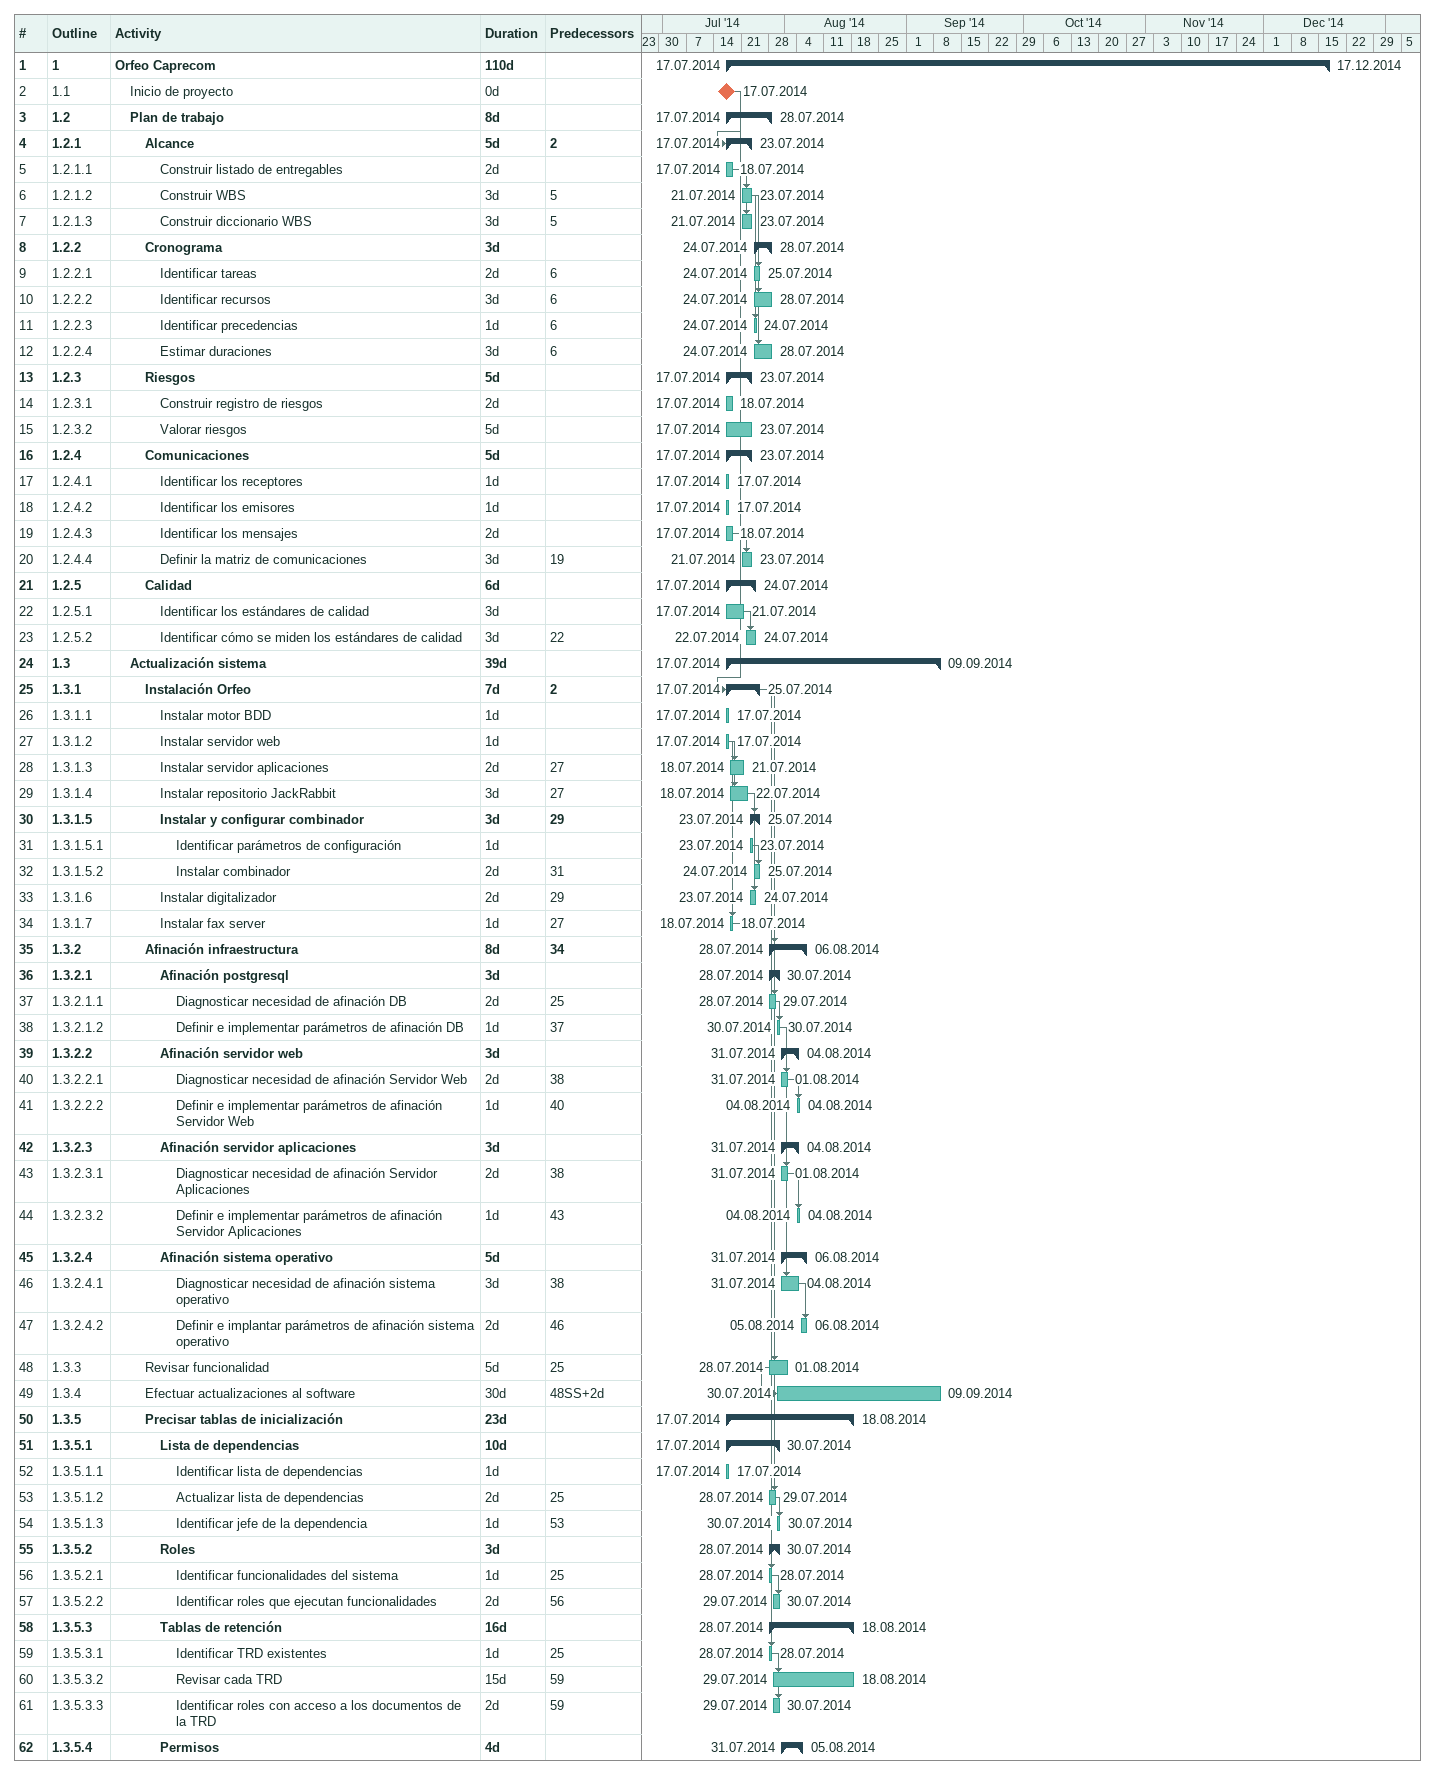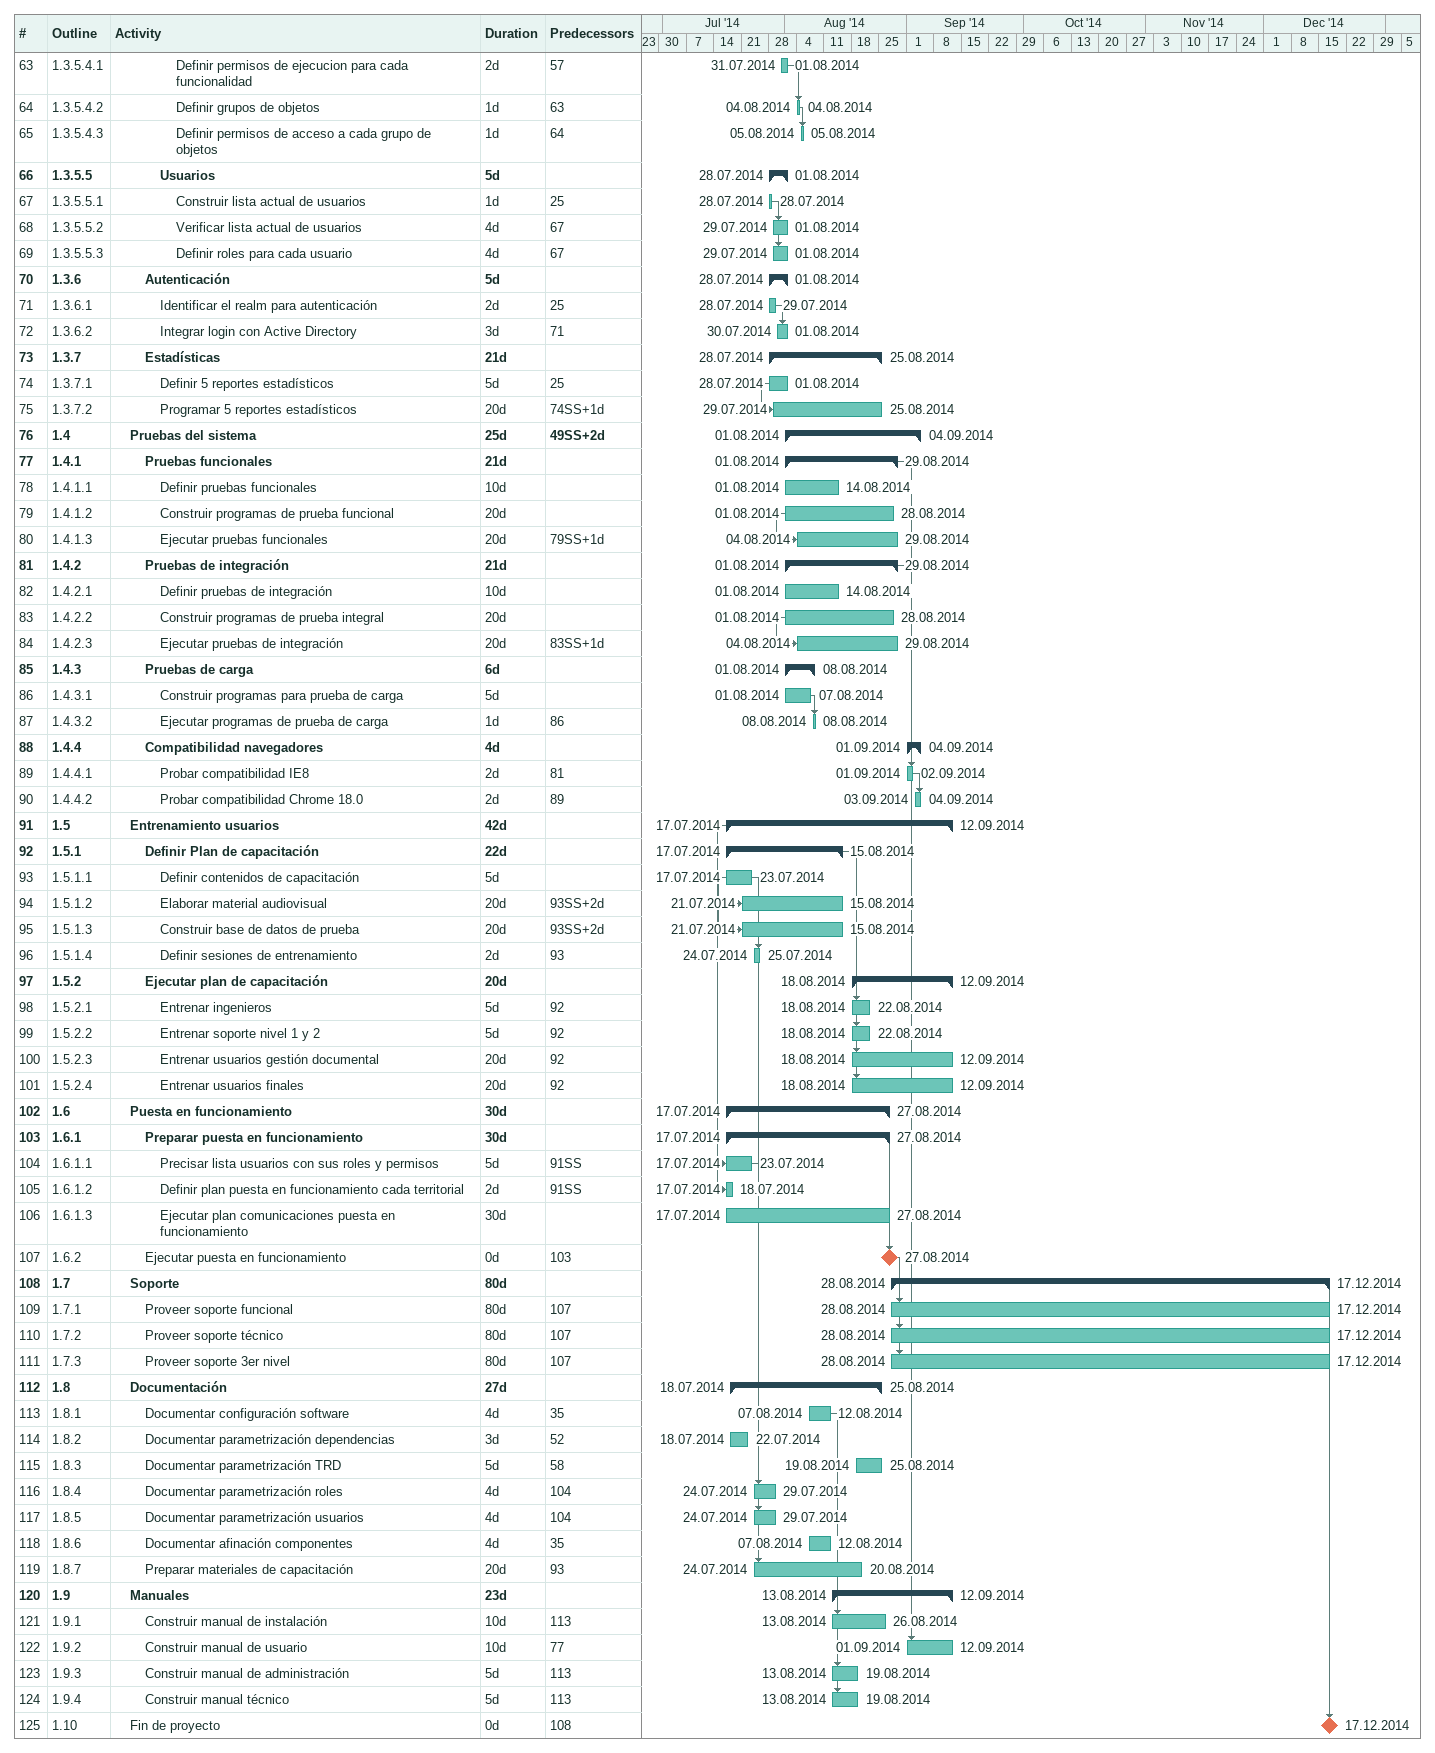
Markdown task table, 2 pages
| ID | WBS | Task | Duration | Start | Finish | Predecessors |
|---|---|---|---|---|---|---|
| 1 | 1 | **Orfeo Caprecom** | 110d | 2014-07-17 | 2014-12-17 |  |
| 2 | 1.1 | Inicio de proyecto | 0d | 2014-07-17 | 2014-07-17 |  |
| 3 | 1.2 | **Plan de trabajo** | 8d | 2014-07-17 | 2014-07-28 |  |
| 4 | 1.2.1 | **Alcance** | 5d | 2014-07-17 | 2014-07-23 | 2 |
| 5 | 1.2.1.1 | Construir listado de entregables | 2d | 2014-07-17 | 2014-07-18 |  |
| 6 | 1.2.1.2 | Construir WBS | 3d | 2014-07-21 | 2014-07-23 | 5 |
| 7 | 1.2.1.3 | Construir diccionario WBS | 3d | 2014-07-21 | 2014-07-23 | 5 |
| 8 | 1.2.2 | **Cronograma** | 3d | 2014-07-24 | 2014-07-28 |  |
| 9 | 1.2.2.1 | Identificar tareas | 2d | 2014-07-24 | 2014-07-25 | 6 |
| 10 | 1.2.2.2 | Identificar recursos | 3d | 2014-07-24 | 2014-07-28 | 6 |
| 11 | 1.2.2.3 | Identificar precedencias | 1d | 2014-07-24 | 2014-07-24 | 6 |
| 12 | 1.2.2.4 | Estimar duraciones | 3d | 2014-07-24 | 2014-07-28 | 6 |
| 13 | 1.2.3 | **Riesgos** | 5d | 2014-07-17 | 2014-07-23 |  |
| 14 | 1.2.3.1 | Construir registro de riesgos | 2d | 2014-07-17 | 2014-07-18 |  |
| 15 | 1.2.3.2 | Valorar riesgos | 5d | 2014-07-17 | 2014-07-23 |  |
| 16 | 1.2.4 | **Comunicaciones** | 5d | 2014-07-17 | 2014-07-23 |  |
| 17 | 1.2.4.1 | Identificar los receptores | 1d | 2014-07-17 | 2014-07-17 |  |
| 18 | 1.2.4.2 | Identificar los emisores | 1d | 2014-07-17 | 2014-07-17 |  |
| 19 | 1.2.4.3 | Identificar los mensajes | 2d | 2014-07-17 | 2014-07-18 |  |
| 20 | 1.2.4.4 | Definir la matriz de comunicaciones | 3d | 2014-07-21 | 2014-07-23 | 19 |
| 21 | 1.2.5 | **Calidad** | 6d | 2014-07-17 | 2014-07-24 |  |
| 22 | 1.2.5.1 | Identificar los estándares de calidad | 3d | 2014-07-17 | 2014-07-21 |  |
| 23 | 1.2.5.2 | Identificar cómo se miden los estándares de calidad | 3d | 2014-07-22 | 2014-07-24 | 22 |
| 24 | 1.3 | **Actualización sistema** | 39d | 2014-07-17 | 2014-09-09 |  |
| 25 | 1.3.1 | **Instalación Orfeo** | 7d | 2014-07-17 | 2014-07-25 | 2 |
| 26 | 1.3.1.1 | Instalar motor BDD | 1d | 2014-07-17 | 2014-07-17 |  |
| 27 | 1.3.1.2 | Instalar servidor web | 1d | 2014-07-17 | 2014-07-17 |  |
| 28 | 1.3.1.3 | Instalar servidor aplicaciones | 2d | 2014-07-18 | 2014-07-21 | 27 |
| 29 | 1.3.1.4 | Instalar repositorio JackRabbit | 3d | 2014-07-18 | 2014-07-22 | 27 |
| 30 | 1.3.1.5 | **Instalar y configurar combinador** | 3d | 2014-07-23 | 2014-07-25 | 29 |
| 31 | 1.3.1.5.1 | Identificar parámetros de configuración | 1d | 2014-07-23 | 2014-07-23 |  |
| 32 | 1.3.1.5.2 | Instalar combinador | 2d | 2014-07-24 | 2014-07-25 | 31 |
| 33 | 1.3.1.6 | Instalar digitalizador | 2d | 2014-07-23 | 2014-07-24 | 29 |
| 34 | 1.3.1.7 | Instalar fax server | 1d | 2014-07-18 | 2014-07-18 | 27 |
| 35 | 1.3.2 | **Afinación infraestructura** | 8d | 2014-07-28 | 2014-08-06 | 34 |
| 36 | 1.3.2.1 | **Afinación postgresql** | 3d | 2014-07-28 | 2014-07-30 |  |
| 37 | 1.3.2.1.1 | Diagnosticar necesidad de afinación DB | 2d | 2014-07-28 | 2014-07-29 | 25 |
| 38 | 1.3.2.1.2 | Definir e implementar parámetros de afinación DB | 1d | 2014-07-30 | 2014-07-30 | 37 |
| 39 | 1.3.2.2 | **Afinación servidor web** | 3d | 2014-07-31 | 2014-08-04 |  |
| 40 | 1.3.2.2.1 | Diagnosticar necesidad de afinación Servidor Web | 2d | 2014-07-31 | 2014-08-01 | 38 |
| 41 | 1.3.2.2.2 | Definir e implementar parámetros de afinación Servidor Web | 1d | 2014-08-04 | 2014-08-04 | 40 |
| 42 | 1.3.2.3 | **Afinación servidor aplicaciones** | 3d | 2014-07-31 | 2014-08-04 |  |
| 43 | 1.3.2.3.1 | Diagnosticar necesidad de afinación Servidor Aplicaciones | 2d | 2014-07-31 | 2014-08-01 | 38 |
| 44 | 1.3.2.3.2 | Definir e implementar parámetros de afinación Servidor Aplicaciones | 1d | 2014-08-04 | 2014-08-04 | 43 |
| 45 | 1.3.2.4 | **Afinación sistema operativo** | 5d | 2014-07-31 | 2014-08-06 |  |
| 46 | 1.3.2.4.1 | Diagnosticar necesidad de afinación sistema operativo | 3d | 2014-07-31 | 2014-08-04 | 38 |
| 47 | 1.3.2.4.2 | Definir e implantar parámetros de afinación sistema operativo | 2d | 2014-08-05 | 2014-08-06 | 46 |
| 48 | 1.3.3 | Revisar funcionalidad | 5d | 2014-07-28 | 2014-08-01 | 25 |
| 49 | 1.3.4 | Efectuar actualizaciones al software | 30d | 2014-07-30 | 2014-09-09 | 48SS+2d |
| 50 | 1.3.5 | **Precisar tablas de inicialización** | 23d | 2014-07-17 | 2014-08-18 |  |
| 51 | 1.3.5.1 | **Lista de dependencias** | 10d | 2014-07-17 | 2014-07-30 |  |
| 52 | 1.3.5.1.1 | Identificar lista de dependencias | 1d | 2014-07-17 | 2014-07-17 |  |
| 53 | 1.3.5.1.2 | Actualizar lista de dependencias | 2d | 2014-07-28 | 2014-07-29 | 25 |
| 54 | 1.3.5.1.3 | Identificar jefe de la dependencia | 1d | 2014-07-30 | 2014-07-30 | 53 |
| 55 | 1.3.5.2 | **Roles** | 3d | 2014-07-28 | 2014-07-30 |  |
| 56 | 1.3.5.2.1 | Identificar funcionalidades del sistema | 1d | 2014-07-28 | 2014-07-28 | 25 |
| 57 | 1.3.5.2.2 | Identificar roles que ejecutan funcionalidades | 2d | 2014-07-29 | 2014-07-30 | 56 |
| 58 | 1.3.5.3 | **Tablas de retención** | 16d | 2014-07-28 | 2014-08-18 |  |
| 59 | 1.3.5.3.1 | Identificar TRD existentes | 1d | 2014-07-28 | 2014-07-28 | 25 |
| 60 | 1.3.5.3.2 | Revisar cada TRD | 15d | 2014-07-29 | 2014-08-18 | 59 |
| 61 | 1.3.5.3.3 | Identificar roles con acceso a los documentos de la TRD | 2d | 2014-07-29 | 2014-07-30 | 59 |
| 62 | 1.3.5.4 | **Permisos** | 4d | 2014-07-31 | 2014-08-05 |  |
| 63 | 1.3.5.4.1 | Definir permisos de ejecucion para cada funcionalidad | 2d | 2014-07-31 | 2014-08-01 | 57 |
| 64 | 1.3.5.4.2 | Definir grupos de objetos | 1d | 2014-08-04 | 2014-08-04 | 63 |
| 65 | 1.3.5.4.3 | Definir permisos de acceso a cada grupo de objetos | 1d | 2014-08-05 | 2014-08-05 | 64 |
| 66 | 1.3.5.5 | **Usuarios** | 5d | 2014-07-28 | 2014-08-01 |  |
| 67 | 1.3.5.5.1 | Construir lista actual de usuarios | 1d | 2014-07-28 | 2014-07-28 | 25 |
| 68 | 1.3.5.5.2 | Verificar lista actual de usuarios | 4d | 2014-07-29 | 2014-08-01 | 67 |
| 69 | 1.3.5.5.3 | Definir roles para cada usuario | 4d | 2014-07-29 | 2014-08-01 | 67 |
| 70 | 1.3.6 | **Autenticación** | 5d | 2014-07-28 | 2014-08-01 |  |
| 71 | 1.3.6.1 | Identificar el realm para autenticación | 2d | 2014-07-28 | 2014-07-29 | 25 |
| 72 | 1.3.6.2 | Integrar login con Active Directory | 3d | 2014-07-30 | 2014-08-01 | 71 |
| 73 | 1.3.7 | **Estadísticas** | 21d | 2014-07-28 | 2014-08-25 |  |
| 74 | 1.3.7.1 | Definir 5 reportes estadísticos | 5d | 2014-07-28 | 2014-08-01 | 25 |
| 75 | 1.3.7.2 | Programar 5 reportes estadísticos | 20d | 2014-07-29 | 2014-08-25 | 74SS+1d |
| 76 | 1.4 | **Pruebas del sistema** | 25d | 2014-08-01 | 2014-09-04 | 49SS+2d |
| 77 | 1.4.1 | **Pruebas funcionales** | 21d | 2014-08-01 | 2014-08-29 |  |
| 78 | 1.4.1.1 | Definir pruebas funcionales | 10d | 2014-08-01 | 2014-08-14 |  |
| 79 | 1.4.1.2 | Construir programas de prueba funcional | 20d | 2014-08-01 | 2014-08-28 |  |
| 80 | 1.4.1.3 | Ejecutar pruebas funcionales | 20d | 2014-08-04 | 2014-08-29 | 79SS+1d |
| 81 | 1.4.2 | **Pruebas de integración** | 21d | 2014-08-01 | 2014-08-29 |  |
| 82 | 1.4.2.1 | Definir pruebas de integración | 10d | 2014-08-01 | 2014-08-14 |  |
| 83 | 1.4.2.2 | Construir programas de prueba integral | 20d | 2014-08-01 | 2014-08-28 |  |
| 84 | 1.4.2.3 | Ejecutar pruebas de integración | 20d | 2014-08-04 | 2014-08-29 | 83SS+1d |
| 85 | 1.4.3 | **Pruebas de carga** | 6d | 2014-08-01 | 2014-08-08 |  |
| 86 | 1.4.3.1 | Construir programas para prueba de carga | 5d | 2014-08-01 | 2014-08-07 |  |
| 87 | 1.4.3.2 | Ejecutar programas de prueba de carga | 1d | 2014-08-08 | 2014-08-08 | 86 |
| 88 | 1.4.4 | **Compatibilidad navegadores** | 4d | 2014-09-01 | 2014-09-04 |  |
| 89 | 1.4.4.1 | Probar compatibilidad IE8 | 2d | 2014-09-01 | 2014-09-02 | 81 |
| 90 | 1.4.4.2 | Probar compatibilidad Chrome 18.0 | 2d | 2014-09-03 | 2014-09-04 | 89 |
| 91 | 1.5 | **Entrenamiento usuarios** | 42d | 2014-07-17 | 2014-09-12 |  |
| 92 | 1.5.1 | **Definir Plan de capacitación** | 22d | 2014-07-17 | 2014-08-15 |  |
| 93 | 1.5.1.1 | Definir contenidos de capacitación | 5d | 2014-07-17 | 2014-07-23 |  |
| 94 | 1.5.1.2 | Elaborar material audiovisual | 20d | 2014-07-21 | 2014-08-15 | 93SS+2d |
| 95 | 1.5.1.3 | Construir base de datos de prueba | 20d | 2014-07-21 | 2014-08-15 | 93SS+2d |
| 96 | 1.5.1.4 | Definir sesiones de entrenamiento | 2d | 2014-07-24 | 2014-07-25 | 93 |
| 97 | 1.5.2 | **Ejecutar plan de capacitación** | 20d | 2014-08-18 | 2014-09-12 |  |
| 98 | 1.5.2.1 | Entrenar ingenieros | 5d | 2014-08-18 | 2014-08-22 | 92 |
| 99 | 1.5.2.2 | Entrenar soporte nivel 1 y 2 | 5d | 2014-08-18 | 2014-08-22 | 92 |
| 100 | 1.5.2.3 | Entrenar usuarios gestión documental | 20d | 2014-08-18 | 2014-09-12 | 92 |
| 101 | 1.5.2.4 | Entrenar usuarios finales | 20d | 2014-08-18 | 2014-09-12 | 92 |
| 102 | 1.6 | **Puesta en funcionamiento** | 30d | 2014-07-17 | 2014-08-27 |  |
| 103 | 1.6.1 | **Preparar puesta en funcionamiento** | 30d | 2014-07-17 | 2014-08-27 |  |
| 104 | 1.6.1.1 | Precisar lista usuarios con sus roles y permisos | 5d | 2014-07-17 | 2014-07-23 | 91SS |
| 105 | 1.6.1.2 | Definir plan puesta en funcionamiento cada territorial | 2d | 2014-07-17 | 2014-07-18 | 91SS |
| 106 | 1.6.1.3 | Ejecutar plan comunicaciones puesta en funcionamiento | 30d | 2014-07-17 | 2014-08-27 |  |
| 107 | 1.6.2 | Ejecutar puesta en funcionamiento | 0d | 2014-08-27 | 2014-08-27 | 103 |
| 108 | 1.7 | **Soporte** | 80d | 2014-08-28 | 2014-12-17 |  |
| 109 | 1.7.1 | Proveer soporte funcional | 80d | 2014-08-28 | 2014-12-17 | 107 |
| 110 | 1.7.2 | Proveer soporte técnico | 80d | 2014-08-28 | 2014-12-17 | 107 |
| 111 | 1.7.3 | Proveer soporte 3er nivel | 80d | 2014-08-28 | 2014-12-17 | 107 |
| 112 | 1.8 | **Documentación** | 27d | 2014-07-18 | 2014-08-25 |  |
| 113 | 1.8.1 | Documentar configuración software | 4d | 2014-08-07 | 2014-08-12 | 35 |
| 114 | 1.8.2 | Documentar parametrización dependencias | 3d | 2014-07-18 | 2014-07-22 | 52 |
| 115 | 1.8.3 | Documentar parametrización TRD | 5d | 2014-08-19 | 2014-08-25 | 58 |
| 116 | 1.8.4 | Documentar parametrización roles | 4d | 2014-07-24 | 2014-07-29 | 104 |
| 117 | 1.8.5 | Documentar parametrización usuarios | 4d | 2014-07-24 | 2014-07-29 | 104 |
| 118 | 1.8.6 | Documentar afinación componentes | 4d | 2014-08-07 | 2014-08-12 | 35 |
| 119 | 1.8.7 | Preparar materiales de capacitación | 20d | 2014-07-24 | 2014-08-20 | 93 |
| 120 | 1.9 | **Manuales** | 23d | 2014-08-13 | 2014-09-12 |  |
| 121 | 1.9.1 | Construir manual de instalación | 10d | 2014-08-13 | 2014-08-26 | 113 |
| 122 | 1.9.2 | Construir manual de usuario | 10d | 2014-09-01 | 2014-09-12 | 77 |
| 123 | 1.9.3 | Construir manual de administración | 5d | 2014-08-13 | 2014-08-19 | 113 |
| 124 | 1.9.4 | Construir manual técnico | 5d | 2014-08-13 | 2014-08-19 | 113 |
| 125 | 1.10 | Fin de proyecto | 0d | 2014-12-17 | 2014-12-17 | 108 |
